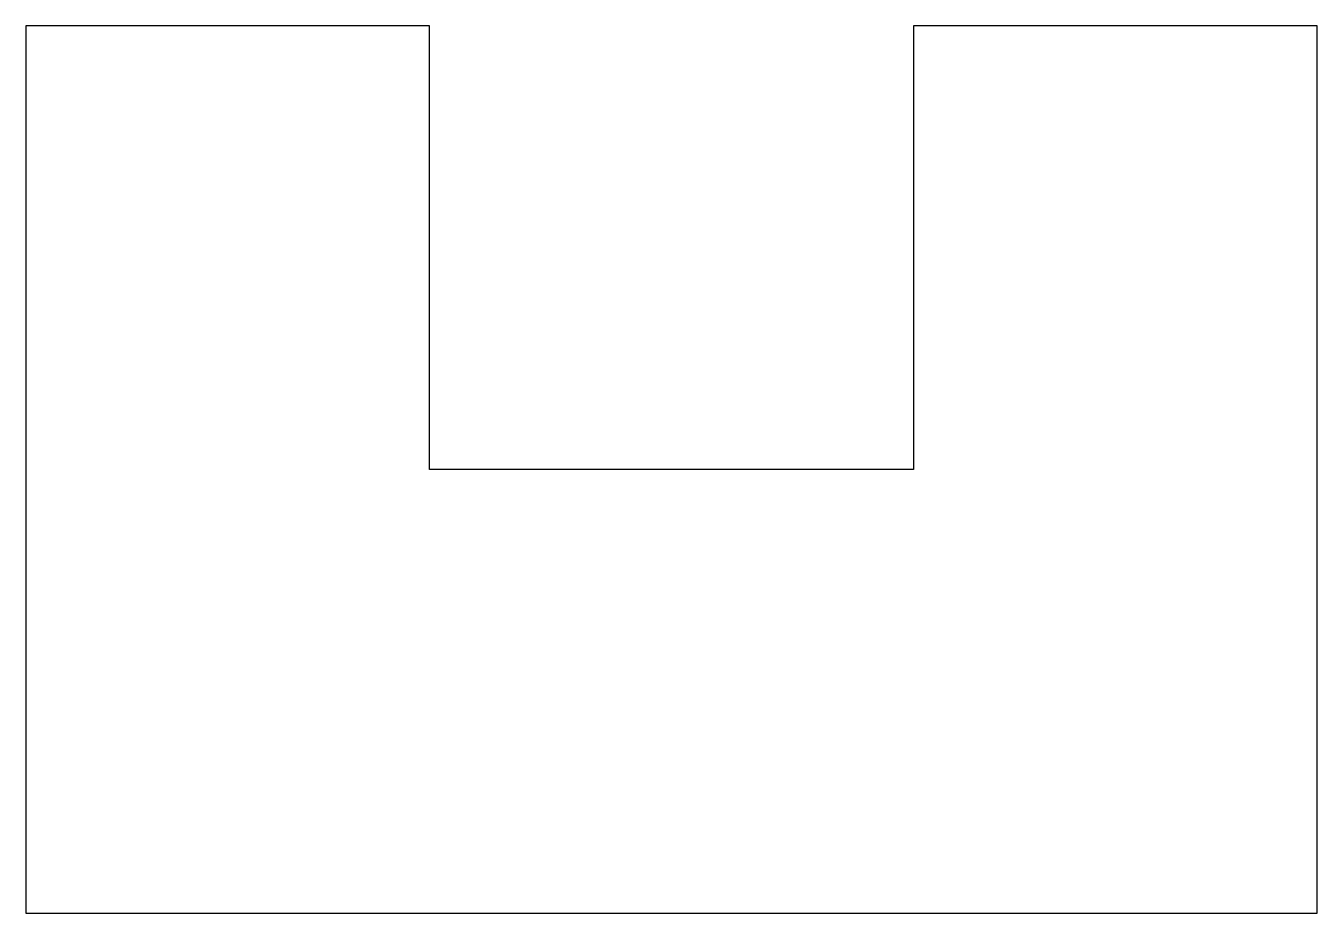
# Model space of a CAD drawing. Header units: millimetres. Extents: x 0 to 16000, y 0 to 11000.
import ezdxf

# ---------------------------------------------------------------- set-up
doc = ezdxf.new("R2010")
doc.units = ezdxf.units.MM
doc.layers.add('FLOOR', color=7, linetype='Continuous')

msp = doc.modelspace()

# ---------------------------------------------------------------- linework, layer by layer
at = {"layer": 'FLOOR'}
msp.add_lwpolyline([(0, 0), (16000, 0), (16000, 11000), (11000, 11000), (11000, 5500), (5000, 5500), (5000, 11000), (0, 11000)], close=True, dxfattribs=at)

doc.saveas('drawing.dxf')
